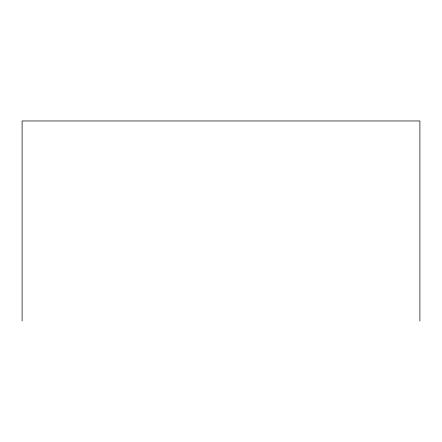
<?xml version="1.0" encoding="UTF-8"?>
<svg xmlns="http://www.w3.org/2000/svg" width="442" height="442" viewBox="0 0 442 442"><rect width="100%" height="100%" fill="white"/><g stroke="black" fill="none" stroke-linecap="round" stroke-linejoin="round"><path stroke-width="0.66" d="M419.9 321.036L419.9 120.964L22.1 120.964L22.1 321.036"/></g></svg>
